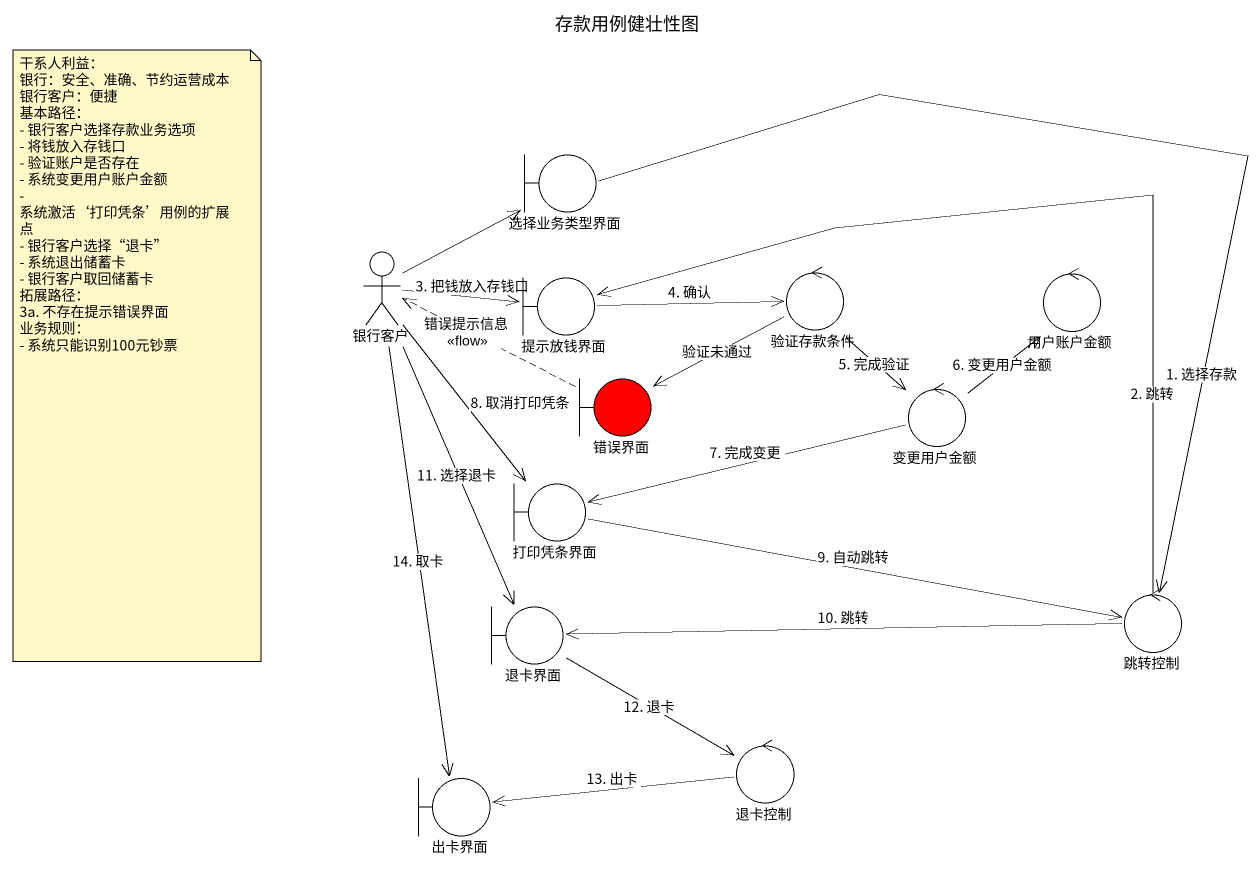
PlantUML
@startuml
title 存款用例健壮性图
boundary 选择业务类型界面
actor 银行客户
boundary 提示放钱界面
control 验证存款条件
control 用户账户金额
boundary 错误界面 #FF0000
control 变更用户金额
boundary 打印凭条界面
boundary 退卡界面
control 跳转控制
boundary 出卡界面
control 退卡控制
选择业务类型界面 --> 跳转控制 : 1. 选择存款
银行客户 -up-> 选择业务类型界面
银行客户 -right-> 提示放钱界面 : 3. 把钱放入存钱口
银行客户 --> 打印凭条界面 : 8. 取消打印凭条
银行客户 --> 退卡界面 : 11. 选择退卡
银行客户 --> 出卡界面 : 14. 取卡
提示放钱界面 -right-> 验证存款条件 : 4. 确认
验证存款条件 -left-> 错误界面 : 验证未通过
验证存款条件 --> 变更用户金额 : 5. 完成验证
错误界面 .left.> 银行客户 : 错误提示信息\n<<flow>>
变更用户金额 -up-> 用户账户金额 : 6. 变更用户金额
变更用户金额 -left-> 打印凭条界面 : 7. 完成变更
打印凭条界面 -right-> 跳转控制 : 9. 自动跳转
退卡界面 --> 退卡控制 : 12. 退卡
跳转控制 -left-> 提示放钱界面 : 2. 跳转
跳转控制 -left-> 退卡界面 : 10. 跳转
退卡控制 -left-> 出卡界面 : 13. 出卡
note as N1
  干系人利益：
  银行：安全、准确、节约运营成本
  银行客户：便捷
  基本路径：
  - 银行客户选择存款业务选项
  - 将钱放入存钱口
  - 验证账户是否存在
  - 系统变更用户账户金额
  - 系统激活‘打印凭条’用例的扩展点
  - 银行客户选择“退卡”
  - 系统退出储蓄卡
  - 银行客户取回储蓄卡
  拓展路径：
  3a. 不存在提示错误界面
  业务规则：
  - 系统只能识别100元钞票
end note
@enduml
